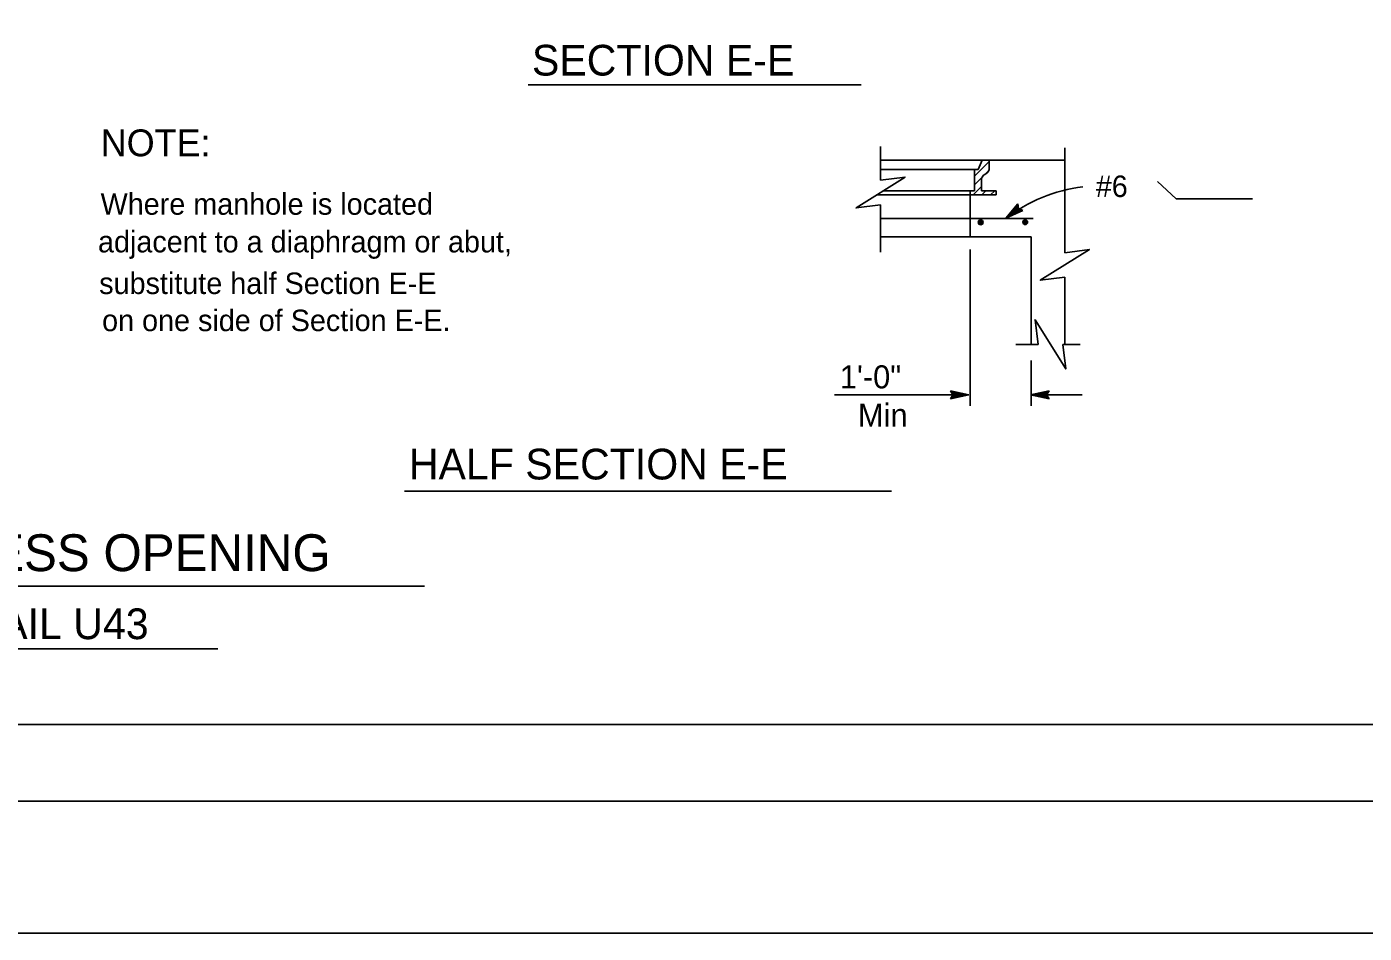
# Model space of a CAD drawing. Extents: x -894 to 866, y -472 to 714.
# Drawn here: x -474.4 to -38.9, y -472.4 to -177.2 of the extents above; entities that cross this region are included whole.
import ezdxf

# ---------------------------------------------------------------- set-up
doc = ezdxf.new("R2010")
doc.units = 0
for name, color, linetype in [('56 Stage 3 Anno', 7, 'Continuous'), ('57 Undefined', 7, 'Continuous'), ('60 Nongeo Data', 7, 'Continuous'), ('border_PLOTTING-ELEMENTS', 7, 'Continuous'), ('border_rw_22x34_Cut_Lines', 7, 'Continuous'), ('border_SHEET', 7, 'Continuous')]:
    doc.layers.add(name, color=color, linetype=linetype)

msp = doc.modelspace()

# ---------------------------------------------------------------- linework, layer by layer
at = {"layer": '56 Stage 3 Anno'}
for p, q in [((-311.16, -196.09), (-202.63, -196.09)), ((-163.28, -220.63), (-164.64, -223.66)), ((-160.96, -220.63), (-163.28, -220.63)), ((-163.28, -223.34), (-160.96, -221.02)), ((-160.96, -223.66), (-160.96, -220.63)), ((-165.77, -225.83), (-162.95, -223.01)), ((-164.64, -223.66), (-165.77, -223.66)), ((-164.64, -223.66), (-165.77, -223.66)), ((-165.77, -223.66), (-165.77, -230.58)), ((-165.77, -223.71), (-165.72, -223.66)), ((-165.77, -228.66), (-163.38, -226.27)), ((-162.33, -225.21), (-161.07, -223.96)), ((-165.76, -230.58), (-167.14, -230.58)), ((-167.14, -230.58), (-167.14, -231.91)), ((-166.19, -231.91), (-163.48, -229.2)), ((-163.48, -230.58), (-163.48, -226.55)), ((-158.73, -230.58), (-163.48, -230.58)), ((-163.37, -231.91), (-162.04, -230.58)), ((-160.54, -231.91), (-159.21, -230.58)), ((-158.73, -231.91), (-158.73, -230.58)), ((-167.14, -231.91), (-158.73, -231.91)), ((-155.62, -239.57), (-151.65, -234.87)), ((-151.65, -234.87), (-151.65, -234.87)), ((-151.65, -234.87), (-151.48, -236.42)), ((-150.03, -237), (-155.62, -239.57)), ((-150.42, -236.85), (-154.52, -238.73)), ((-154.51, -238.72), (-151.62, -235.3)), ((-153.42, -237.9), (-151.55, -235.69)), ((-150.82, -236.7), (-153.42, -237.9)), ((-152.31, -237.06), (-151.52, -236.11)), ((-151.17, -236.53), (-152.31, -237.06)), ((-151.48, -236.42), (-150.03, -237)), ((-150.03, -237), (-150.03, -237)), ((-155.62, -239.57), (-155.62, -239.57)), ((-167.14, -300.61), (-167.14, -249.77)), ((-147.36, -300.61), (-147.36, -285.83)), ((-172.82, -297.05), (-173.62, -295.71)), ((-173.62, -295.71), (-173.62, -295.71)), ((-173.62, -295.71), (-167.62, -297.05)), ((-173.41, -296.06), (-169, -297.05)), ((-147.5, -297.05), (-141.5, -295.72)), ((-146.11, -297.04), (-141.73, -296.08)), ((-141.5, -295.72), (-142.3, -297.05)), ((-141.5, -295.72), (-141.5, -295.72)), ((-211.35, -297.05), (-167.62, -297.05)), ((-167.62, -297.05), (-173.62, -298.38)), ((-173.62, -298.38), (-172.82, -297.05)), ((-173.62, -298.38), (-173.62, -298.38)), ((-169.02, -297.05), (-173.39, -298.02)), ((-170.39, -297.05), (-173.21, -297.67)), ((-173.17, -296.42), (-170.39, -297.05)), ((-173, -296.77), (-171.77, -297.04)), ((-171.77, -297.04), (-172.98, -297.31)), ((-167.62, -297.05), (-167.62, -297.05)), ((-141.5, -298.39), (-147.5, -297.05)), ((-147.5, -297.05), (-147.5, -297.05)), ((-147.36, -297.05), (-130.76, -297.05)), ((-141.72, -298.03), (-146.12, -297.05)), ((-144.74, -297.05), (-141.91, -296.42)), ((-141.95, -297.67), (-144.74, -297.05)), ((-143.35, -297.05), (-142.15, -296.78)), ((-142.12, -297.33), (-143.35, -297.05)), ((-142.3, -297.05), (-141.5, -298.39)), ((-141.5, -298.39), (-141.5, -298.39)), ((-351.32, -328.49), (-192.86, -328.49)), ((-571.07, -359.36), (-344.81, -359.36)), ((-512.85, -379.75), (-412.1, -379.75))]:
    msp.add_line(p, q, dxfattribs=at)
for centre, radius, start, end in [((-161.45, -227.14), 2.12, 118.4536, 163.8007), ((-163.33, -222.96), 2.47, 290.6562, 343.4405), ((-124, -281.11), 52.2, 97.2197, 127.269)]:
    msp.add_arc(centre, radius, start, end, dxfattribs=at)
at = {"layer": '57 Undefined'}
for p, q in [((-106.23, -227.58), (-100.12, -233.27)), ((-100.12, -233.27), (-75.24, -233.27))]:
    msp.add_line(p, q, dxfattribs=at)
at = {"layer": '60 Nongeo Data'}
for p, q in [((-196.36, -227.16), (-196.36, -216.16)), ((-136.37, -250.76), (-136.37, -216.58)), ((-196.36, -220.63), (-163.24, -220.63)), ((-160.92, -220.63), (-136.36, -220.63)), ((-196.36, -223.66), (-165.74, -223.66)), ((-195.41, -230.58), (-167.13, -230.58)), ((-163.45, -230.58), (-160.9, -230.58)), ((-163.37, -230.58), (-163.11, -230.58)), ((-197.44, -231.91), (-167.13, -231.91)), ((-167.14, -231.92), (-167.14, -245.63)), ((-167.13, -231.91), (-167.1, -231.91)), ((-167.1, -231.91), (-160.9, -231.91)), ((-196.36, -250.64), (-196.36, -235.16)), ((-146.69, -239.63), (-196.36, -239.63)), ((-196.36, -245.63), (-147.36, -245.63)), ((-147.36, -245.63), (-147.36, -280.63)), ((-136.37, -280.63), (-136.37, -258.76)), ((-152.36, -280.63), (-145.06, -280.63)), ((-137.06, -280.63), (-131.36, -280.63))]:
    msp.add_line(p, q, dxfattribs=at)
for points in [[(-196.36, -227.16), (-188.36, -226.16), (-204.36, -236.16), (-196.36, -235.16)], [(-136.37, -250.76), (-128.37, -249.76), (-144.37, -259.76), (-136.37, -258.76)], [(-145.06, -280.63), (-146.06, -272.63), (-136.06, -288.63), (-137.06, -280.63)]]:
    msp.add_lwpolyline(points, dxfattribs=at)
for centre, radius in [((-163.77, -240.88), 0.781), ((-163.77, -240.88), 0.687), ((-163.77, -240.88), 0.594), ((-163.77, -240.88), 0.5), ((-163.77, -240.88), 0.406), ((-163.77, -240.88), 0.312), ((-163.77, -240.88), 0.219), ((-163.77, -240.88), 0.0937), ((-149.27, -240.82), 0.781), ((-149.27, -240.82), 0.687), ((-149.27, -240.82), 0.594), ((-149.27, -240.82), 0.5), ((-149.27, -240.82), 0.406), ((-149.27, -240.82), 0.312), ((-149.27, -240.82), 0.219), ((-149.27, -240.82), 0.0937)]:
    msp.add_circle(centre, radius, dxfattribs=at)
for centre, radius, start, end in [((-161.45, -227.14), 2.12, 118.4536, 163.8007), ((-163.33, -222.96), 2.47, 290.6562, 343.4405)]:
    msp.add_arc(centre, radius, start, end, dxfattribs=at)
at = {"layer": 'border_PLOTTING-ELEMENTS'}
for points in [[(-894.04, -472.44), (865.96, -472.44), (865.96, 713.56), (-894.04, 713.56)], [(-864.04, 670.56), (835.96, 670.56), (835.96, -429.44), (-864.04, -429.44)]]:
    msp.add_lwpolyline(points, close=True, dxfattribs=at)
at = {"layer": 'border_rw_22x34_Cut_Lines'}
msp.add_lwpolyline([(-864.04, 670.56), (835.96, 670.56), (835.96, -429.44), (-864.04, -429.44)], close=True, dxfattribs=at)
at = {"layer": 'border_SHEET'}
msp.add_line((810.96, -404.44), (-814.04, -404.44), dxfattribs=at)

# ---------------------------------------------------------------- texts
at = {"layer": '56 Stage 3 Anno'}
for s, height, p in [('SECTION E-E', 10, (-309.88, -193.06)), ('NOTE:', 8.75, (-450.28, -219.36)), ('HALF SECTION E-E', 10, (-349.94, -324.62)), ('DECK ACCESS OPENING', 12, (-568.89, -354.49)), ('DETAIL U43', 10, (-509.75, -376.64))]:
    msp.add_text(s, height=height, dxfattribs=at).set_placement(p)
at = {"layer": '57 Undefined'}
for s, height, p in [('#6', 7, (-126.3, -232.63)), ('Where manhole is located', 7, (-450.32, -238.4)), ('adjacent to a diaphragm or abut,', 7, (-451.17, -250.67)), ('substitute half Section E-E', 7, (-450.77, -264.23)), ('on one side of Section E-E.', 7, (-449.83, -276.32)), ('1\'-0"', 7.5, (-209.63, -294.95)), ('Min', 7.5, (-203.73, -307.45))]:
    msp.add_text(s, height=height, dxfattribs=at).set_placement(p)

doc.saveas('drawing.dxf')
